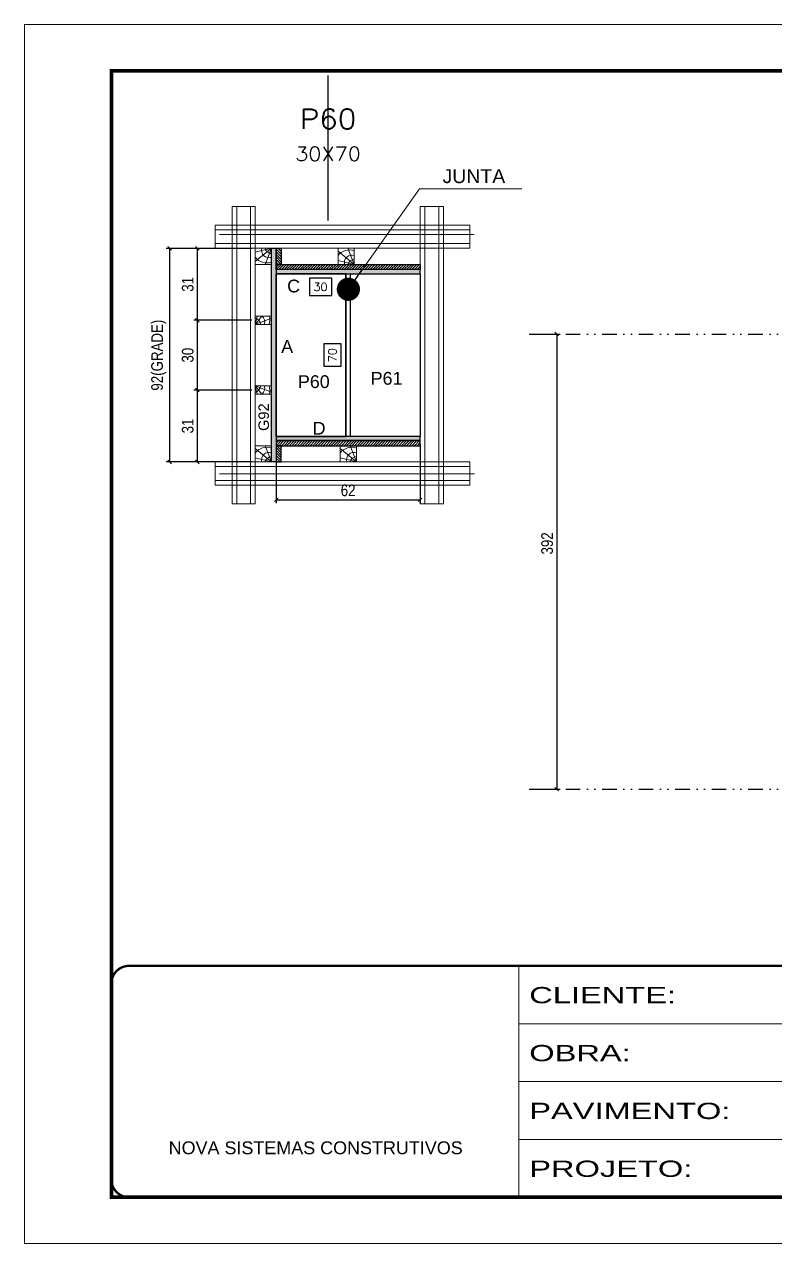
# Model space of a CAD drawing. Extents: x 28748 to 35002, y 14885 to 43501.
# Drawn here: x 33503 to 34149, y 32114 to 33164 of the extents above; entities that cross this region are included whole.
import ezdxf
from ezdxf.enums import TextEntityAlignment as Align

# ---------------------------------------------------------------- set-up
doc = ezdxf.new("R2010")
doc.units = 0
for name, pattern in [('CONTINUO', [0]), ('DASHED', [0.75, 0.5, -0.25]), ('DIVIDE2', [0.625, 0.25, -0.125, 0, -0.125, 0, -0.125]), ('HIDDEN', [0.375, 0.25, -0.125])]:
    doc.linetypes.add(name, pattern=pattern)
for name, color, linetype in [('CHAPA', 1, 'Continuous'), ('COTA', 241, 'Continuous'), ('MEIO_PONT', 93, 'Continuous'), ('Nível', 160, 'Continuous'), ('Painéis', 200, 'Continuous'), ('SARRAFO', 251, 'Continuous'), ('Texto de Titulo', 7, 'Continuous'), ('Texto Qtd Sarr', 242, 'Continuous'), ('TEXTO_GERAL', 7, 'Continuous')]:
    doc.layers.add(name, color=color, linetype=linetype)
for name, color, linetype, lineweight in [('Folhas', 255, 'Continuous', 9), ('Hachura', 251, 'Continuous', 9), ('Madeira', 126, 'Continuous', 18), ('Perfil Metálico', 224, 'Continuous', 18), ('SARRAFO DE PRESSAO', 251, 'DASHED', 9), ('Texto Seção', 7, 'Continuous', 15)]:
    doc.layers.add(name, color=color, linetype=linetype, lineweight=lineweight)
doc.styles.add('ARIAL', font='arial.ttf')
doc.styles.add('COTA TECNICA', font='techl___.ttf', dxfattribs={"height": 10})
doc.styles.add('COTA TECNICA 2X', font='techl___.ttf', dxfattribs={"height": 10})
doc.styles.add('ROMANS', font='romans.shx')
doc.styles.add('SANSSERIF', font='sas_____.pfb')
doc.styles.get("Standard").update_dxf_attribs({"font": 'arial.ttf'})
doc.styles.add('Tecnologia', font='')
doc.styles.get('Tecnologia').set_extended_font_data('Forgotten Futurist')
doc.dimstyles.new('3x', dxfattribs={"dimtxt": 10, "dimasz": 5, "dimexe": 7, "dimexo": 5, "dimgap": 4, "dimtad": 1, "dimdec": 4, "dimlfac": 0.333333, "dimdsep": 46, "dimtxsty": 'Standard', "dimblk": 'DOT', "dimcen": 0.09, "dimclrd": 1, "dimclre": 1, "dimclrt": 2, "dimadec": 0, "dimazin": 2, "dimtfac": 1, "dimtdec": 4, "dimtmove": 0, "dimatfit": 3, "dimldrblk": 'DOT', "dimfxl": 1, "dimtolj": 1, "dimtzin": 0, "dimlwd": 9, "dimlwe": 9, "dimarcsym": 0})
doc.dimstyles.new('PAINEL', dxfattribs={"dimtxt": 10, "dimasz": 3, "dimexe": 3, "dimexo": 3, "dimgap": 3, "dimtad": 1, "dimdec": 1, "dimzin": 12, "dimdsep": 46, "dimtxsty": 'COTA TECNICA', "dimblk1": 'OBLIQUE', "dimblk2": 'OBLIQUE', "dimsah": 1, "dimcen": 0.9, "dimclrd": 4, "dimclre": 4, "dimclrt": 240, "dimadec": 1, "dimazin": 3, "dimtfac": 1, "dimtdec": 1, "dimtmove": 0, "dimatfit": 3, "dimfxl": 1, "dimtolj": 1, "dimtzin": 12, "dimarcsym": 0})
doc.dimstyles.new('SECAO PILAR', dxfattribs={"dimtxt": 10, "dimasz": 3, "dimexe": 3, "dimexo": 3, "dimgap": 3, "dimtad": 1, "dimdec": 1, "dimlfac": 0.5, "dimzin": 12, "dimdsep": 46, "dimtxsty": 'COTA TECNICA 2X', "dimblk1": 'OBLIQUE', "dimblk2": 'OBLIQUE', "dimsah": 1, "dimcen": 0.9, "dimclrd": 256, "dimclre": 256, "dimclrt": 256, "dimadec": 1, "dimazin": 3, "dimtfac": 1, "dimtdec": 1, "dimtmove": 0, "dimatfit": 3, "dimfxl": 1, "dimtolj": 1, "dimtzin": 12, "dimarcsym": 0})
doc.dimstyles.new('SECÇÃO 2', dxfattribs={"dimtxt": 7, "dimasz": 6, "dimexe": 0.18, "dimexo": 2, "dimgap": -4, "dimtad": 3, "dimdec": 1, "dimlfac": 0.5, "dimzin": 12, "dimdsep": 46, "dimtxsty": 'ROMANS', "dimblk": 'ARCHTICK', "dimcen": 0.09, "dimse1": 1, "dimse2": 1, "dimsd1": 1, "dimsd2": 1, "dimclrd": 180, "dimclre": 5, "dimclrt": 1, "dimadec": 0, "dimazin": 3, "dimtfac": 1, "dimtdec": 1, "dimtofl": 0, "dimtmove": 0, "dimatfit": 3, "dimldrblk": 'ARCHTICK', "dimfxl": 1, "dimtolj": 1, "dimtzin": 0, "dimarcsym": 0})

# ---------------------------------------------------------------- blocks, each defined once
blk = doc.blocks.new('9999999999')
at = {"color": 30, "linetype": 'CONTINUO'}
for p, q in [((98564.6, 34230.2), (98564.6, 34429.4)), ((98564.6, 34379.6), (99584, 34379.6)), ((98564.6, 34329.8), (99488, 34329.8)), ((98564.6, 34280), (99488, 34280))]:
    blk.add_line(p, q, dxfattribs=at)
at = {"color": 30, "linetype": 'CONTINUO', "const_width": 2}
blk.add_lwpolyline([(99584, 34230.2), (99584, 34414.4, 0.414214), (99569, 34429.4), (98229, 34429.4, 0.414214), (98214, 34414.4), (98214, 34245.2, 0.414214), (98229, 34230.2), (99584, 34230.2)], format="xyb", dxfattribs=at)
at = {"layer": 'Folhas'}
blk.add_lwpolyline([(98139, 34190.2), (99624, 34190.2), (99624, 35240.2), (98139, 35240.2)], close=True, dxfattribs=at)
at = {"layer": 'Folhas', "color": 30, "const_width": 3}
blk.add_lwpolyline([(98214, 34230.2), (99584, 34230.2), (99584, 35200.2), (98214, 35200.2)], close=True, dxfattribs=at)
at = {"color": 7, "linetype": 'Continuous', "ltscale": 5, "style": 'ARIAL'}
blk.add_text('NOVA SISTEMAS CONSTRUTIVOS', height=11.059, dxfattribs=at).set_placement((98263.2, 34267.2))
at = {"layer": 'Folhas', "color": 7, "style": 'Tecnologia', "width": 1.5}
for s, p in [('CLIENTE:', (98573.7, 34397.2)), ('OBRA:', (98573.7, 34347.3)), ('PAVIMENTO:', (98573.7, 34297.5)), ('PROJETO:', (98573.7, 34247.7))]:
    blk.add_text(s, height=14, dxfattribs=at).set_placement(p)
blk = doc.blocks.new('titulo1')
at = {"layer": 'Defpoints', "color": 252, "linetype": 'HIDDEN', "ltscale": 2}
blk.add_line((0, 0), (0, 125), dxfattribs=at)
at = {"layer": 'Defpoints', "style": 'ROMANS', "oblique": 15}
blk.add_attdef('FOLHA', text='', height=10, dxfattribs=at).set_placement((0, 15.6), align=Align.MIDDLE_CENTER)
at = {"layer": 'Texto Qtd Sarr', "color": 3, "style": 'ROMANS', "oblique": 15}
for tag, height, p in [('TITULO', 17, (0, 71.4)), ('SEÇÃO', 12, (0, 41.5))]:
    blk.add_attdef(tag, text='', height=height, dxfattribs=at).set_placement(p, align=Align.MIDDLE_CENTER)
blk = doc.blocks.new('_Oblique')
at = {"color": 0, "linetype": 'ByBlock', "lineweight": -2}
blk.add_line((-0.5, -0.5), (0.5, 0.5), dxfattribs=at)
blk = doc.blocks.new('*D1701')
at = {"layer": 'COTA', "color": 4, "linetype": 'ByBlock', "lineweight": -2, "transparency": 16777216}
for p, q in [((33941, 32896.9), (33964.7, 32896.9)), ((33961.7, 32896.9), (33961.7, 32504.9)), ((33941, 32504.9), (33964.7, 32504.9))]:
    blk.add_line(p, q, dxfattribs=at)
at = {"layer": 'Defpoints', "color": 0, "linetype": 'ByBlock', "transparency": 16777216}
for p in [(33938, 32896.9), (33938, 32504.9), (33961.7, 32504.9)]:
    blk.add_point(p, dxfattribs=at)
at = {"layer": 'COTA', "color": 4, "linetype": 'ByBlock', "lineweight": -2, "transparency": 16777216, "xscale": 3, "yscale": 3, "zscale": 3}
for p, rotation in [((33961.7, 32896.9), 90), ((33961.7, 32504.9), 270)]:
    blk.add_blockref('_Oblique', p, dxfattribs=dict(at, rotation=rotation))
at = {"layer": 'COTA', "color": 240, "linetype": 'ByBlock', "transparency": 16777216, "insert": (33953.5, 32716.6), "char_height": 10, "attachment_point": 5, "rotation": 90, "style": 'COTA TECNICA'}
blk.add_mtext('\\A1;392', dxfattribs=at)
blk = doc.blocks.new('*D832')
at = {"layer": 'COTA', "color": 180, "lineweight": -2, "transparency": 16777216}
for p, q in [((33776.1, 32888.4), (33761.1, 32888.4)), ((33761.1, 32888.4), (33761.1, 32869.1)), ((33776.1, 32869.1), (33776.1, 32888.4)), ((33761.1, 32869.1), (33776.1, 32869.1))]:
    blk.add_line(p, q, dxfattribs=at)
at = {"layer": 'Defpoints', "color": 0, "transparency": 16777216}
for p in [(33720.1, 32948.7), (33720.1, 32808.7), (33780.1, 32808.7)]:
    blk.add_point(p, dxfattribs=at)
at = {"layer": 'COTA', "color": 1, "transparency": 16777216, "insert": (33768.6, 32878.7), "char_height": 7, "attachment_point": 5, "rotation": 90, "style": 'ROMANS'}
blk.add_mtext('\\A1;70', dxfattribs=at)
blk = doc.blocks.new('_ArchTick')
at = {"color": 0, "linetype": 'ByBlock', "const_width": 0.15}
blk.add_lwpolyline([(-0.5, -0.5), (0.5, 0.5)], dxfattribs=at)
blk = doc.blocks.new('*D833')
at = {"layer": 'COTA', "color": 180, "lineweight": -2, "transparency": 16777216}
for p, q in [((33768, 32945), (33748.7, 32945)), ((33748.7, 32945), (33748.7, 32930)), ((33768, 32930), (33768, 32945)), ((33748.7, 32930), (33768, 32930))]:
    blk.add_line(p, q, dxfattribs=at)
at = {"layer": 'Defpoints', "color": 0, "transparency": 16777216}
for p in [(33720.1, 32948.7), (33780.1, 32948.7), (33780.1, 32926)]:
    blk.add_point(p, dxfattribs=at)
at = {"layer": 'COTA', "color": 1, "transparency": 16777216, "insert": (33758.3, 32937.5), "char_height": 7, "attachment_point": 5, "style": 'ROMANS'}
blk.add_mtext('\\A1;30', dxfattribs=at)
blk = doc.blocks.new('*D834')
at = {"layer": 'COTA', "lineweight": -2, "transparency": 16777216}
for p, q in [((33699.1, 32970.7), (33625.4, 32970.7)), ((33628.4, 32970.7), (33628.4, 32786.7)), ((33699.1, 32786.7), (33625.4, 32786.7))]:
    blk.add_line(p, q, dxfattribs=at)
at = {"layer": 'Defpoints', "color": 0, "transparency": 16777216}
for p in [(33702.1, 32970.7), (33628.4, 32786.7), (33702.1, 32786.7)]:
    blk.add_point(p, dxfattribs=at)
at = {"layer": 'COTA', "lineweight": -2, "transparency": 16777216, "xscale": 3, "yscale": 3, "zscale": 3}
for p, rotation in [((33628.4, 32970.7), 90), ((33628.4, 32786.7), 270)]:
    blk.add_blockref('_Oblique', p, dxfattribs=dict(at, rotation=rotation))
at = {"layer": 'COTA', "transparency": 16777216, "insert": (33619.1, 32878.7), "char_height": 10, "attachment_point": 5, "rotation": 90, "style": 'COTA TECNICA 2X'}
blk.add_mtext('\\A1;92(GRADE)', dxfattribs=at)
blk = doc.blocks.new('*D835')
at = {"layer": 'COTA', "lineweight": -2, "transparency": 16777216}
for p, q in [((33699.1, 32848.7), (33649.2, 32848.7)), ((33652.2, 32848.7), (33652.2, 32786.7)), ((33699.1, 32786.7), (33649.2, 32786.7))]:
    blk.add_line(p, q, dxfattribs=at)
at = {"layer": 'Defpoints', "color": 0, "transparency": 16777216}
for p in [(33702.1, 32848.7), (33652.2, 32786.7), (33702.1, 32786.7)]:
    blk.add_point(p, dxfattribs=at)
at = {"layer": 'COTA', "lineweight": -2, "transparency": 16777216, "xscale": 3, "yscale": 3, "zscale": 3}
for p, rotation in [((33652.2, 32848.7), 90), ((33652.2, 32786.7), 270)]:
    blk.add_blockref('_Oblique', p, dxfattribs=dict(at, rotation=rotation))
at = {"layer": 'COTA', "transparency": 16777216, "insert": (33644, 32817.7), "char_height": 10, "attachment_point": 5, "rotation": 90, "style": 'COTA TECNICA 2X'}
blk.add_mtext('\\A1;31', dxfattribs=at)
blk = doc.blocks.new('PONTALETE')
at = {"layer": 'Madeira'}
for q in [(2.71, 7), (7, 5.76), (7, 1.74)]:
    blk.add_line((0, 0), q, dxfattribs=at)
blk.add_lwpolyline([(0, 0), (7, 0), (7, 7), (0, 7)], close=True, dxfattribs=at)
for centre, radius, start, end in [((2.04, 0.06), 6.23, 37.2818, 109.0913), ((1.09, 0.9), 3.19, 343.603, 109.9847), ((-0.21, -0.78), 3.09, 14.6322, 86.0383)]:
    blk.add_arc(centre, radius, start, end, dxfattribs=at)
blk = doc.blocks.new('MEIO PONTALETE')
at = {"layer": 'Madeira'}
for q in [(2.71, 7), (3.5, 2.88), (3.5, 0.87)]:
    blk.add_line((0, 0), q, dxfattribs=at)
blk.add_lwpolyline([(0, 0), (3.5, 0), (3.5, 7), (0, 7)], close=True, dxfattribs=at)
for centre, radius, start, end in [((2.04, 0.06), 6.23, 76.4499, 109.0913), ((1.09, 0.9), 3.19, 40.9063, 109.9847), ((-0.21, -0.78), 3.09, 14.6322, 86.0383)]:
    blk.add_arc(centre, radius, start, end, dxfattribs=at)
blk = doc.blocks.new('*D836')
at = {"layer": 'COTA', "lineweight": -2, "transparency": 16777216}
for p, q in [((33699.1, 32970.7), (33649.2, 32970.7)), ((33652.2, 32970.7), (33652.2, 32908.7)), ((33699.1, 32908.7), (33649.2, 32908.7))]:
    blk.add_line(p, q, dxfattribs=at)
at = {"layer": 'Defpoints', "color": 0, "transparency": 16777216}
for p in [(33702.1, 32970.7), (33652.2, 32908.7), (33702.1, 32908.7)]:
    blk.add_point(p, dxfattribs=at)
at = {"layer": 'COTA', "lineweight": -2, "transparency": 16777216, "xscale": 3, "yscale": 3, "zscale": 3}
for p, rotation in [((33652.2, 32970.7), 90), ((33652.2, 32908.7), 270)]:
    blk.add_blockref('_Oblique', p, dxfattribs=dict(at, rotation=rotation))
at = {"layer": 'COTA', "transparency": 16777216, "insert": (33644, 32939.7), "char_height": 10, "attachment_point": 5, "rotation": 90, "style": 'COTA TECNICA 2X'}
blk.add_mtext('\\A1;31', dxfattribs=at)
blk = doc.blocks.new('*D837')
at = {"layer": 'COTA', "lineweight": -2, "transparency": 16777216}
for p, q in [((33699.1, 32908.7), (33649.2, 32908.7)), ((33652.2, 32908.7), (33652.2, 32848.7)), ((33699.1, 32848.7), (33649.2, 32848.7))]:
    blk.add_line(p, q, dxfattribs=at)
at = {"layer": 'Defpoints', "color": 0, "transparency": 16777216}
for p in [(33702.1, 32908.7), (33652.2, 32848.7), (33702.1, 32848.7)]:
    blk.add_point(p, dxfattribs=at)
at = {"layer": 'COTA', "lineweight": -2, "transparency": 16777216, "xscale": 3, "yscale": 3, "zscale": 3}
for p, rotation in [((33652.2, 32908.7), 90), ((33652.2, 32848.7), 270)]:
    blk.add_blockref('_Oblique', p, dxfattribs=dict(at, rotation=rotation))
at = {"layer": 'COTA', "transparency": 16777216, "insert": (33644, 32878.7), "char_height": 10, "attachment_point": 5, "rotation": 90, "style": 'COTA TECNICA 2X'}
blk.add_mtext('\\A1;30', dxfattribs=at)
blk = doc.blocks.new('*D1708')
at = {"layer": 'COTA', "lineweight": -2, "transparency": 16777216}
for p, q in [((33720.1, 32802.1), (33720.1, 32751.1)), ((33844.1, 32802.1), (33844.1, 32751.1)), ((33720.1, 32754.1), (33844.1, 32754.1))]:
    blk.add_line(p, q, dxfattribs=at)
at = {"layer": 'Defpoints', "color": 0, "transparency": 16777216}
for p in [(33720.1, 32805.1), (33844.1, 32805.1), (33844.1, 32754.1)]:
    blk.add_point(p, dxfattribs=at)
at = {"layer": 'COTA', "lineweight": -2, "transparency": 16777216, "xscale": 3, "yscale": 3, "zscale": 3, "rotation": 180}
blk.add_blockref('_Oblique', (33720.1, 32754.1), dxfattribs=at)
at = {"layer": 'COTA', "lineweight": -2, "transparency": 16777216, "xscale": 3, "yscale": 3, "zscale": 3}
blk.add_blockref('_Oblique', (33844.1, 32754.1), dxfattribs=at)
at = {"layer": 'COTA', "transparency": 16777216, "insert": (33782.1, 32762.2), "char_height": 10, "attachment_point": 5, "style": 'COTA TECNICA 2X'}
blk.add_mtext('\\A1;62', dxfattribs=at)
blk = doc.blocks.new('_Dot')
at = {"color": 0, "linetype": 'ByBlock', "lineweight": -2}
blk.add_line((-0.5, 0), (-1, 0), dxfattribs=at)
at = {"color": 0, "linetype": 'ByBlock', "const_width": 0.5}
blk.add_lwpolyline([(-0.25, 0, 1), (0.25, 0, 1)], format="xyb", close=True, dxfattribs=at)

msp = doc.modelspace()

# ---------------------------------------------------------------- hatches: boundary and pattern name
at = {"layer": 'Hachura'}
h = msp.add_hatch(color=256, dxfattribs=at)
h.dxf.hatch_style = 1
h.paths.add_polyline_path([(33720.14, 32786.75), (33716.14, 32786.75), (33716.14, 32970.75), (33720.14, 32970.75)])
h = msp.add_hatch(color=256, dxfattribs=at)
h.dxf.hatch_style = 1
h.paths.add_polyline_path([(33720.14, 32786.75), (33716.14, 32786.75), (33716.14, 32970.75), (33720.14, 32970.75)])
h = msp.add_hatch(dxfattribs=at)
h.set_pattern_fill('ANSI31', color=256, scale=0.5, angle=90, style=0)
h.set_pattern_definition([(135, (10828.7293, 42094.6984), (-1.12253202, -1.12253202), [])])
h.paths.add_polyline_path([(33720.14, 32956.75), (33724.54, 32956.75), (33724.54, 32970.75), (33720.14, 32970.75)])
h = msp.add_hatch(dxfattribs=at)
h.set_pattern_fill('ANSI31', color=256, scale=0.5, style=0)
h.set_pattern_definition([(45, (42894.0893, 55881.7547), (-1.12253202, 1.12253202), [])])
h.paths.add_polyline_path([(33844.14, 32952.35), (33844.14, 32956.75), (33720.14, 32956.75), (33720.14, 32952.35)])
h = msp.add_hatch(color=256, dxfattribs=at)
h.dxf.hatch_style = 1
h.paths.add_polyline_path([(33720.14, 32952.35), (33720.14, 32948.75), (33844.14, 32948.75), (33844.14, 32952.35)])
h = msp.add_hatch(color=256, dxfattribs=at)
h.dxf.hatch_style = 1
h.paths.add_polyline_path([(33720.14, 32952.35), (33720.14, 32948.75), (33844.14, 32948.75), (33844.14, 32952.35)])
h = msp.add_hatch(color=256, dxfattribs=at)
h.dxf.hatch_style = 1
h.paths.add_polyline_path([(33720.14, 32808.75), (33720.14, 32805.15), (33844.14, 32805.15), (33844.14, 32808.75)])
h = msp.add_hatch(color=256, dxfattribs=at)
h.dxf.hatch_style = 1
h.paths.add_polyline_path([(33720.14, 32808.75), (33720.14, 32805.15), (33844.14, 32805.15), (33844.14, 32808.75)])
h = msp.add_hatch(dxfattribs=at)
h.set_pattern_fill('ANSI31', color=256, scale=0.5, style=0)
h.set_pattern_definition([(45, (43269.0893, 55696.5547), (-1.12253202, 1.12253202), [])])
h.paths.add_polyline_path([(33844.14, 32805.15), (33844.14, 32800.75), (33720.14, 32800.75), (33720.14, 32805.15)])
h = msp.add_hatch(dxfattribs=at)
h.set_pattern_fill('ANSI31', color=256, scale=0.5, angle=90, style=0)
h.set_pattern_definition([(135, (10828.7293, 42289.6984), (-1.12253202, -1.12253202), [])])
h.paths.add_polyline_path([(33720.14, 32800.75), (33724.54, 32800.75), (33724.54, 32786.75), (33720.14, 32786.75)])

# ---------------------------------------------------------------- linework, layer by layer
for points in [[(33720.14, 32948.75), (33780.14, 32948.75), (33780.14, 32808.75), (33720.14, 32808.75)], [(33784.14, 32948.75), (33844.14, 32948.75), (33844.14, 32808.75), (33784.14, 32808.75)]]:
    msp.add_lwpolyline(points, close=True)
at = {"layer": 'CHAPA'}
for p, q in [((33780.14, 32808.75), (33780.14, 32948.75)), ((33784.14, 32808.75), (33784.14, 32948.75))]:
    msp.add_line(p, q, dxfattribs=at)
for points in [[(33720.14, 32786.75), (33716.14, 32786.75), (33716.14, 32970.75), (33720.14, 32970.75)], [(33720.14, 32786.75), (33716.14, 32786.75), (33716.14, 32970.75), (33720.14, 32970.75)], [(33720.14, 32952.35), (33720.14, 32948.75), (33844.14, 32948.75), (33844.14, 32952.35)], [(33720.14, 32952.35), (33720.14, 32948.75), (33844.14, 32948.75), (33844.14, 32952.35)], [(33720.14, 32808.75), (33720.14, 32805.15), (33844.14, 32805.15), (33844.14, 32808.75)], [(33720.14, 32808.75), (33720.14, 32805.15), (33844.14, 32805.15), (33844.14, 32808.75)]]:
    msp.add_lwpolyline(points, close=True, dxfattribs=at)
at = {"layer": 'Hachura'}
for p, q in [((33671.34, 32982.52), (33890.61, 32982.54)), ((33671.34, 32776.47), (33890.93, 32776.46))]:
    msp.add_line(p, q, dxfattribs=at)
at = {"layer": 'Madeira'}
msp.add_lwpolyline([(33716.14, 32786.75), (33702.14, 32786.75), (33702.14, 32970.75), (33716.14, 32970.75)], close=True, dxfattribs=at)
at = {"layer": 'Nível', "color": 4, "linetype": 'DIVIDE2', "ltscale": 50}
for p, q in [((33938, 32896.85), (34948.34, 32896.85)), ((33938, 32504.85), (34948.34, 32504.85))]:
    msp.add_line(p, q, dxfattribs=at)
at = {"layer": 'Painéis'}
msp.add_lwpolyline([(33780.14, 32948.75), (33720.14, 32948.75), (33720.14, 32808.75), (33780.14, 32808.75)], close=True, dxfattribs=at)
at = {"layer": 'Perfil Metálico'}
for points in [[(33682.14, 32750.75), (33702.14, 32750.75), (33702.14, 33006.75), (33682.14, 33006.75)], [(33698.14, 33006.75), (33686.14, 33006.75), (33686.14, 32750.75), (33698.14, 32750.75)], [(33864.14, 32750.75), (33844.14, 32750.75), (33844.14, 33006.75), (33864.14, 33006.75)], [(33848.14, 33006.75), (33860.14, 33006.75), (33860.14, 32750.75), (33848.14, 32750.75)], [(33667.52, 32990.75), (33667.52, 32970.75), (33886.82, 32970.75), (33886.82, 32990.75)], [(33886.82, 32974.75), (33886.82, 32986.75), (33667.52, 32986.75), (33667.52, 32974.75)], [(33667.52, 32786.75), (33667.52, 32766.75), (33886.82, 32766.75), (33886.82, 32786.75)], [(33886.82, 32770.75), (33886.82, 32782.75), (33667.52, 32782.75), (33667.52, 32770.75)]]:
    msp.add_lwpolyline(points, close=True, dxfattribs=at)
at = {"layer": 'SARRAFO'}
for points in [[(33724.54, 32970.75), (33724.54, 32956.75), (33720.14, 32956.75), (33720.14, 32970.75)], [(33720.14, 32956.75), (33844.14, 32956.75), (33844.14, 32952.35), (33720.14, 32952.35)], [(33720.14, 32800.75), (33844.14, 32800.75), (33844.14, 32805.15), (33720.14, 32805.15)], [(33724.54, 32786.75), (33724.54, 32800.75), (33720.14, 32800.75), (33720.14, 32786.75)]]:
    msp.add_lwpolyline(points, close=True, dxfattribs=at)

# ---------------------------------------------------------------- block references
at = {"layer": 'MEIO_PONT'}
for name, p, xscale, yscale, zscale, rotation in [('PONTALETE', (33716.14, 32970.75), 2, 2, 2, 180), ('MEIO PONTALETE', (33702.14, 32905.25), -1.999999997962732, 1.999999997962732, 1.999999997962732, 270), ('MEIO PONTALETE', (33702.14, 32852.25), 1.999999997962732, 1.999999997962732, 1.999999997962732, 270)]:
    msp.add_blockref(name, p, dxfattribs=dict(at, xscale=xscale, yscale=yscale, zscale=zscale, rotation=rotation))
at = {"layer": 'MEIO_PONT', "xscale": -2, "yscale": 2, "zscale": 2}
for p in [(33787.4, 32956.75), (33716.14, 32786.75), (33789.19, 32786.75)]:
    msp.add_blockref('PONTALETE', p, dxfattribs=at)
at = {"layer": 'SARRAFO DE PRESSAO', "color": 6, "linetype": 'ByBlock'}
msp.add_blockref('9999999999', (-64635.64, -2076.64), dxfattribs=at)
at = {"layer": 'Texto Seção'}
ref = msp.add_blockref('titulo1', (33764.8, 32994.62), dxfattribs=at)
ref.add_attrib('TITULO', 'P60', dxfattribs={"layer": 'Texto de Titulo', "color": 7, "height": 17, "style": 'ROMANS', "width": 1.1}).set_placement((33764.8, 33082.12), align=Align.MIDDLE_CENTER)
ref.add_attrib('SEÇÃO', '30X70', dxfattribs={"layer": 'Texto de Titulo', "color": 7, "height": 12, "style": 'ROMANS', "width": 1.1}).set_placement((33764.8, 33052.12), align=Align.MIDDLE_CENTER)

# ---------------------------------------------------------------- texts
at = {"color": 0, "linetype": 'Continuous', "ltscale": 5, "style": 'ARIAL'}
msp.add_text('JUNTA', height=12, dxfattribs=at).set_placement((33863.39, 33026.87))
at = {"layer": 'TEXTO_GERAL', "style": 'ARIAL'}
for s, p in [('C', (33735.16, 32938.25)), ('A', (33729.59, 32886.19)), ('P60', (33752.56, 32855.89)), ('P61', (33815.18, 32858.77)), ('D', (33757.14, 32815.75))]:
    msp.add_text(s, height=11, dxfattribs=at).set_placement(p, align=Align.MIDDLE_CENTER)
at = {"layer": 'TEXTO_GERAL', "color": 0, "linetype": 'Continuous', "style": 'SANSSERIF'}
msp.add_text('G92', height=9, rotation=90, dxfattribs=at).set_placement((33709.41, 32813.41), align=Align.MIDDLE_LEFT)

# ---------------------------------------------------------------- dimensions: what is measured, and where the dimension line sits
at = {"layer": 'COTA'}
dim = msp.add_linear_dim(base=(33628.36, 32786.75), p1=(33702.14, 32970.75), p2=(33702.14, 32786.75), angle=270, text='<>(GRADE)', dimstyle='SECAO PILAR', dxfattribs=at)
dim.commit()
dim.dimension.update_dxf_attribs({"geometry": '*D834', "text_midpoint": (33619.14, 32878.75)})
for base, p1, p2, picture, middle in [((33652.2, 32908.75), (33702.14, 32970.75), (33702.14, 32908.75), '*D836', (33643.98, 32939.75)), ((33652.2, 32848.75), (33702.14, 32908.75), (33702.14, 32848.75), '*D837', (33643.98, 32878.75)), ((33652.2, 32786.75), (33702.14, 32848.75), (33702.14, 32786.75), '*D835', (33643.98, 32817.75))]:
    dim = msp.add_linear_dim(base=base, p1=p1, p2=p2, angle=270, dimstyle='SECAO PILAR', dxfattribs=at)
    dim.commit()
    dim.dimension.update_dxf_attribs({"geometry": picture, "text_midpoint": middle})
dim = msp.add_linear_dim(base=(33780.14, 32808.75), p1=(33720.14, 32948.75), p2=(33720.14, 32808.75), angle=270, dimstyle='SECÇÃO 2', dxfattribs=at)
dim.commit()
dim.dimension.update_dxf_attribs({"geometry": '*D832', "text_midpoint": (33780.14, 32878.75), "dimtype": 160})
dim = msp.add_linear_dim(base=(33780.14, 32925.95), p1=(33720.14, 32948.75), p2=(33780.14, 32948.75), dimstyle='SECÇÃO 2', dxfattribs=at)
dim.commit()
dim.dimension.update_dxf_attribs({"geometry": '*D833', "text_midpoint": (33758.32, 32925.95), "dimtype": 160})
at = {"layer": 'COTA', "linetype": 'ByBlock'}
dim = msp.add_linear_dim(base=(33961.72, 32504.85), p1=(33938, 32896.85), p2=(33938, 32504.85), angle=90, dimstyle='PAINEL', dxfattribs=at)
dim.commit()
dim.dimension.update_dxf_attribs({"geometry": '*D1701', "text_midpoint": (33961.72, 32716.63), "dimtype": 160})
at = {"layer": 'COTA'}
dim = msp.add_linear_dim(base=(33844.14, 32754.11), p1=(33720.14, 32805.15), p2=(33844.14, 32805.15), dimstyle='SECAO PILAR', dxfattribs=at)
dim.commit()
dim.dimension.update_dxf_attribs({"geometry": '*D1708', "text_midpoint": (33782.14, 32762.21)})

# ---------------------------------------------------------------- leaders
msp.add_leader([(33782.32, 32935.45), (33843.61, 33021.87), (33931.6, 33021.87)], dimstyle='3x', override={"dimasz": 20})

doc.saveas('drawing.dxf')
